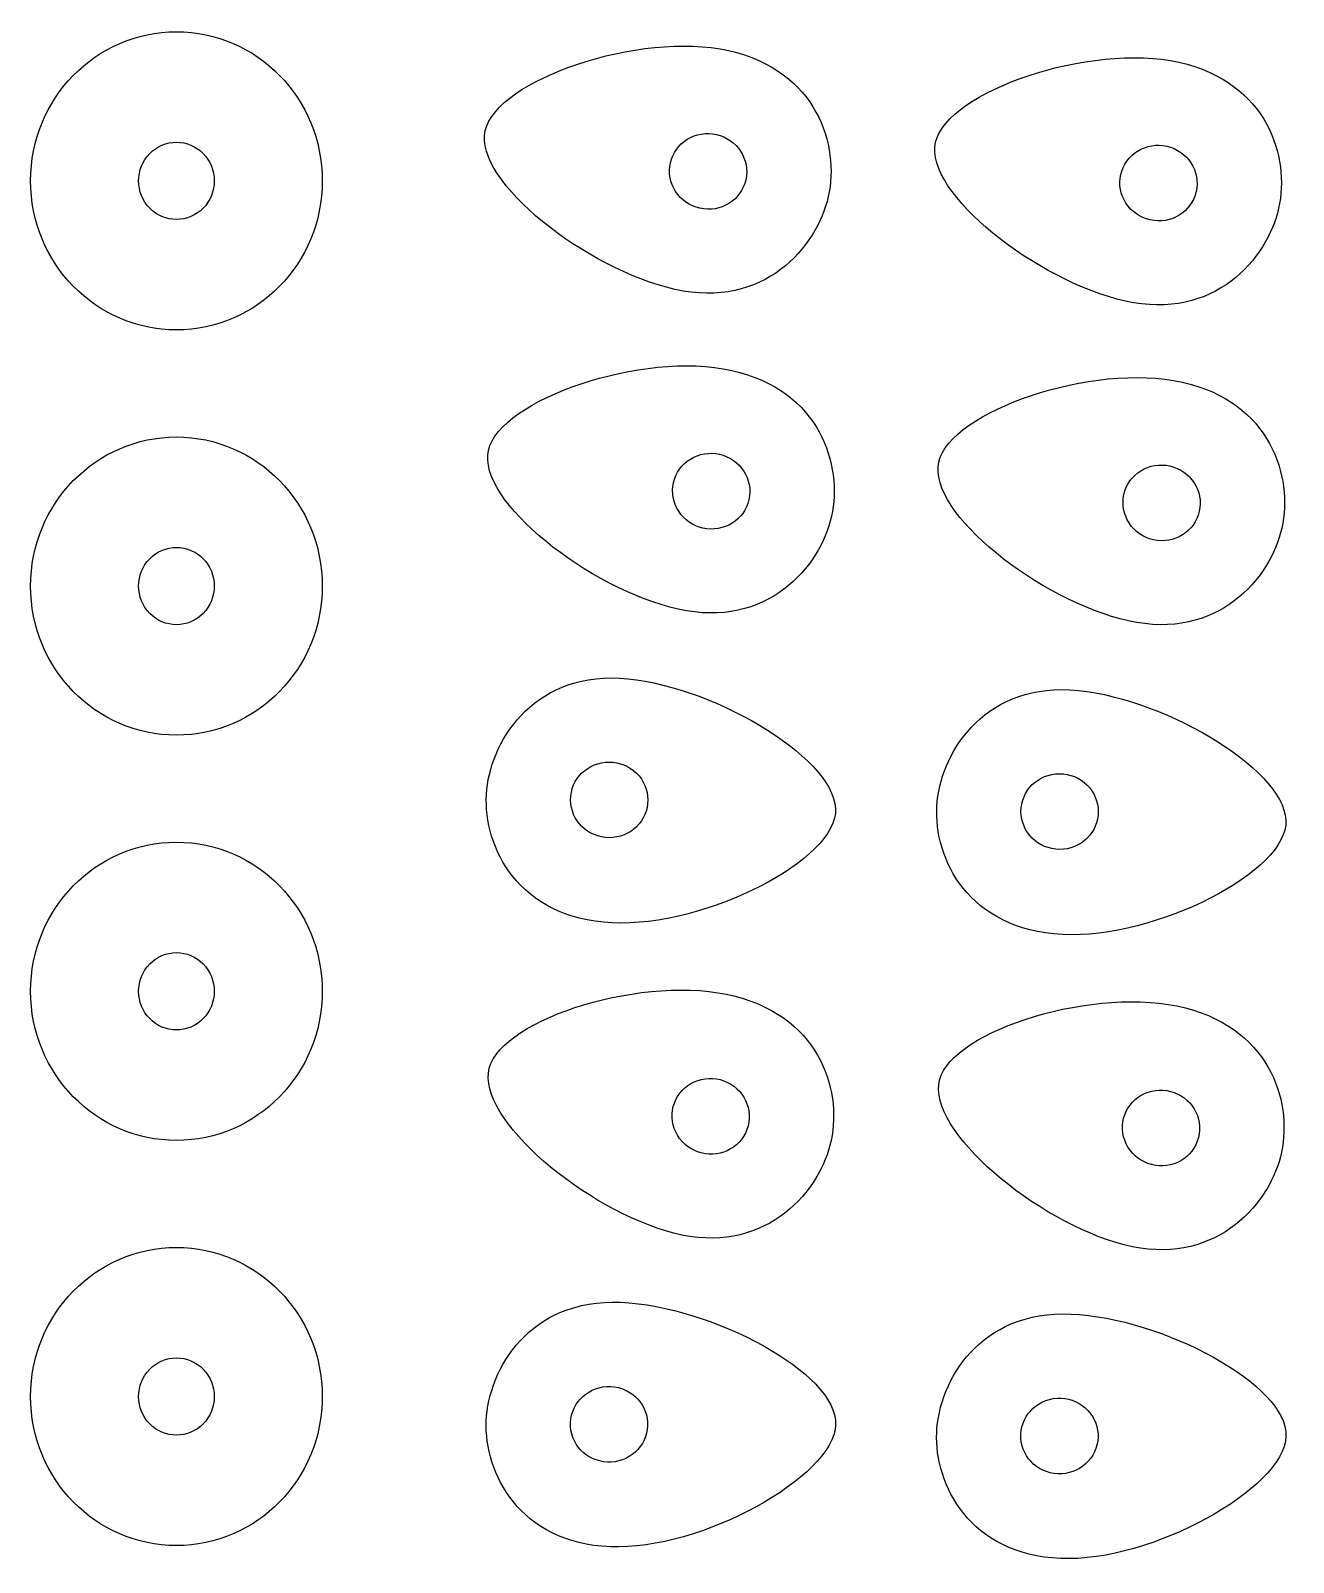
# Model space of a CAD drawing. Extents: x 0.4 to 20.3, y 0.1 to 10.5.
# Drawn here: x 0.36 to 4.74, y 0.37 to 5.68 of the extents above; entities that cross this region are included whole.
import ezdxf

# ---------------------------------------------------------------- set-up
doc = ezdxf.new("R2010")
doc.units = 0
doc.layers.add('Layer_1', color=7, linetype='CONTINUOUS')

msp = doc.modelspace()

# ---------------------------------------------------------------- linework, layer by layer
at = {"layer": 'Layer_1', "color": 7}
for p, q in [((2.783741, 5.610814), (2.783741, 5.610814)), ((4.34724, 5.570246), (4.34724, 5.570246)), ((2.74133, 5.319715), (2.74133, 5.319715)), ((4.304828, 5.279147), (4.304828, 5.279147)), ((0.998275, 5.158913), (0.998275, 5.158913)), ((1.373306, 5.158913), (1.373306, 5.158913)), ((2.794732, 4.501432), (2.794732, 4.501432)), ((4.35823, 4.460864), (4.35823, 4.460864)), ((2.75232, 4.210333), (2.75232, 4.210333)), ((4.315819, 4.169764), (4.315819, 4.169764)), ((0.998275, 3.753068), (0.998275, 3.753068)), ((1.373306, 3.753068), (1.373306, 3.753068)), ((2.356353, 2.880816), (2.356353, 2.880816)), ((3.919851, 2.840247), (3.919851, 2.840247)), ((2.349448, 2.586724), (2.349448, 2.586724)), ((3.912946, 2.546156), (3.912946, 2.546156)), ((0.998275, 2.347223), (0.998275, 2.347223)), ((1.373306, 2.347223), (1.373306, 2.347223)), ((2.806072, 2.330324), (2.806072, 2.330324)), ((4.36957, 2.289755), (4.36957, 2.289755)), ((2.754372, 2.04073), (2.754372, 2.04073)), ((4.31787, 2.000161), (4.31787, 2.000161)), ((0.998275, 0.941378), (0.998275, 0.941378)), ((1.373306, 0.941378), (1.373306, 0.941378)), ((2.363317, 0.713932), (2.363317, 0.713932)), ((3.926814, 0.673364), (3.926814, 0.673364)), ((2.373312, 0.419929), (2.373312, 0.419929)), ((3.93681, 0.379361), (3.93681, 0.379361))]:
    msp.add_line(p, q, dxfattribs=at)
for points in [[(0.360812, 5.158913), (0.360812, 5.444603), (0.587467, 5.676175), (0.867059, 5.676175)], [(0.867059, 5.676175), (1.146652, 5.676175), (1.373306, 5.444603), (1.373306, 5.158913)], [(1.939072, 5.333352), (1.978599, 5.509415), (2.475499, 5.680017), (2.783741, 5.610814)], [(3.50257, 5.292783), (3.542098, 5.468847), (4.038997, 5.639448), (4.34724, 5.570246)], [(2.783741, 5.610814), (3.091969, 5.541615), (3.16941, 5.280462), (3.129883, 5.104399)], [(4.34724, 5.570246), (4.655467, 5.501047), (4.732909, 5.239893), (4.693381, 5.06383)], [(2.597749, 4.782364), (2.289506, 4.851566), (1.899545, 5.157288), (1.939072, 5.333352)], [(2.640381, 5.30299), (2.67031, 5.321491), (2.706623, 5.327507), (2.74133, 5.319715)], [(2.74133, 5.319715), (2.813588, 5.303493), (2.859312, 5.233018), (2.843437, 5.162309)], [(0.774275, 5.253747), (0.798883, 5.278896), (0.832258, 5.293021), (0.867059, 5.293021)], [(0.867059, 5.293021), (0.90186, 5.293021), (0.935235, 5.278946), (0.959843, 5.253747)], [(2.581737, 5.221062), (2.58936, 5.255018), (2.610403, 5.284499), (2.640381, 5.30299)], [(4.161247, 4.741795), (3.853004, 4.810998), (3.463043, 5.11672), (3.50257, 5.292783)], [(4.145235, 5.180494), (4.152858, 5.214449), (4.173901, 5.243931), (4.203879, 5.262421)], [(4.203879, 5.262421), (4.233808, 5.280922), (4.270121, 5.286938), (4.304828, 5.279147)], [(4.304828, 5.279147), (4.377086, 5.262924), (4.42281, 5.192449), (4.406936, 5.12174)], [(0.735843, 5.158913), (0.735843, 5.194484), (0.749667, 5.228598), (0.774275, 5.253747)], [(0.959843, 5.253747), (0.98445, 5.228598), (0.998275, 5.194484), (0.998275, 5.158913)], [(2.599731, 5.121929), (2.580584, 5.151448), (2.574113, 5.187107), (2.581737, 5.221062)], [(0.867059, 4.641652), (0.587467, 4.641652), (0.360812, 4.87324), (0.360812, 5.158913)], [(0.774275, 5.064097), (0.749667, 5.089246), (0.735843, 5.123359), (0.735843, 5.158913)], [(1.373306, 5.158913), (1.373306, 4.87324), (1.146652, 4.641652), (0.867059, 4.641652)], [(0.998275, 5.158913), (0.998275, 5.123359), (0.98445, 5.089246), (0.959843, 5.064097)], [(2.843437, 5.162309), (2.827563, 5.0916), (2.756101, 5.047434), (2.683843, 5.063657)], [(4.163229, 5.08136), (4.144083, 5.110879), (4.137612, 5.146538), (4.145235, 5.180494)], [(3.129883, 5.104399), (3.090356, 4.928335), (2.905976, 4.713165), (2.597749, 4.782364)], [(2.683843, 5.063657), (2.649136, 5.071449), (2.61888, 5.09241), (2.599731, 5.121929)], [(4.406936, 5.12174), (4.391061, 5.051032), (4.3196, 5.006866), (4.247341, 5.023088)], [(0.867059, 5.024806), (0.832258, 5.024806), (0.798883, 5.03888), (0.774275, 5.064097)], [(0.959843, 5.064097), (0.935235, 5.038947), (0.90186, 5.024806), (0.867059, 5.024806)], [(4.693381, 5.06383), (4.653854, 4.887766), (4.469474, 4.672596), (4.161247, 4.741795)], [(4.247341, 5.023088), (4.212635, 5.03088), (4.182378, 5.051842), (4.163229, 5.08136)], [(1.950063, 4.223969), (1.98959, 4.400033), (2.486489, 4.570635), (2.794732, 4.501432)], [(3.513561, 4.183401), (3.553088, 4.359464), (4.049987, 4.530066), (4.35823, 4.460864)], [(2.794732, 4.501432), (3.102959, 4.432233), (3.180401, 4.17108), (3.140874, 3.995016)], [(4.35823, 4.460864), (4.666457, 4.391665), (4.743899, 4.130511), (4.704372, 3.954448)], [(0.360812, 3.753068), (0.360812, 4.038758), (0.587467, 4.270329), (0.867059, 4.270329)], [(0.867059, 4.270329), (1.146652, 4.270329), (1.373306, 4.038758), (1.373306, 3.753068)], [(2.608739, 3.672982), (2.300497, 3.742184), (1.910535, 4.047906), (1.950063, 4.223969)], [(2.651371, 4.193608), (2.6813, 4.212109), (2.717614, 4.218125), (2.75232, 4.210333)], [(2.75232, 4.210333), (2.824579, 4.19411), (2.870302, 4.123635), (2.854428, 4.052927)], [(2.592727, 4.11168), (2.60035, 4.145636), (2.621394, 4.175117), (2.651371, 4.193608)], [(4.172238, 3.632413), (3.863995, 3.701616), (3.474033, 4.007338), (3.513561, 4.183401)], [(4.156225, 4.071112), (4.163849, 4.105067), (4.184892, 4.134549), (4.214869, 4.153039)], [(4.214869, 4.153039), (4.244799, 4.17154), (4.281112, 4.177556), (4.315819, 4.169764)], [(4.315819, 4.169764), (4.388077, 4.153542), (4.433801, 4.083067), (4.417926, 4.012358)], [(2.610722, 4.012547), (2.591575, 4.042066), (2.585104, 4.077725), (2.592727, 4.11168)], [(2.854428, 4.052927), (2.838553, 3.982218), (2.767092, 3.938052), (2.694834, 3.954275)], [(4.17422, 3.971978), (4.155073, 4.001497), (4.148602, 4.037156), (4.156225, 4.071112)], [(3.140874, 3.995016), (3.101346, 3.818953), (2.916967, 3.603783), (2.608739, 3.672982)], [(2.694834, 3.954275), (2.660127, 3.962067), (2.62987, 3.983028), (2.610722, 4.012547)], [(4.417926, 4.012358), (4.402052, 3.94165), (4.33059, 3.897484), (4.258332, 3.913706)], [(4.704372, 3.954448), (4.664844, 3.778384), (4.480465, 3.563214), (4.172238, 3.632413)], [(4.258332, 3.913706), (4.223625, 3.921498), (4.193368, 3.94246), (4.17422, 3.971978)], [(0.774275, 3.847902), (0.798883, 3.873051), (0.832258, 3.887175), (0.867059, 3.887175)], [(0.867059, 3.887175), (0.90186, 3.887175), (0.935235, 3.873101), (0.959843, 3.847902)], [(0.735843, 3.753068), (0.735843, 3.788639), (0.749667, 3.822752), (0.774275, 3.847902)], [(0.959843, 3.847902), (0.98445, 3.822752), (0.998275, 3.788639), (0.998275, 3.753068)], [(0.867059, 3.235807), (0.587467, 3.235807), (0.360812, 3.467395), (0.360812, 3.753068)], [(0.774275, 3.658251), (0.749667, 3.683401), (0.735843, 3.717514), (0.735843, 3.753068)], [(1.373306, 3.753068), (1.373306, 3.467395), (1.146652, 3.235807), (0.867059, 3.235807)], [(0.998275, 3.753068), (0.998275, 3.717514), (0.98445, 3.683401), (0.959843, 3.658251)], [(0.867059, 3.618961), (0.832258, 3.618961), (0.798883, 3.633035), (0.774275, 3.658251)], [(0.959843, 3.658251), (0.935235, 3.633102), (0.90186, 3.618961), (0.867059, 3.618961)], [(1.944619, 3.047575), (1.96257, 3.227125), (2.11958, 3.463009), (2.433913, 3.431584)], [(2.433913, 3.431584), (2.748262, 3.400157), (3.172343, 3.143824), (3.154392, 2.964274)], [(3.508117, 3.007006), (3.526068, 3.186557), (3.683078, 3.422441), (3.997411, 3.391016)], [(3.997411, 3.391016), (4.31176, 3.359589), (4.735841, 3.103256), (4.71789, 2.923705)], [(2.235965, 3.024722), (2.243174, 3.096831), (2.30877, 3.149313), (2.38246, 3.141946)], [(2.38246, 3.141946), (2.417855, 3.138407), (2.450423, 3.121258), (2.473, 3.09427)], [(2.473, 3.09427), (2.495577, 3.067283), (2.506312, 3.032668), (2.50285, 2.99804)], [(3.799463, 2.984153), (3.806672, 3.056262), (3.872268, 3.108745), (3.945958, 3.101378)], [(3.945958, 3.101378), (3.981353, 3.097839), (4.013921, 3.08069), (4.036498, 3.053702)], [(2.349448, 2.586724), (2.035115, 2.618149), (1.926669, 2.868024), (1.944619, 3.047575)], [(4.036498, 3.053702), (4.059075, 3.026715), (4.069809, 2.9921), (4.066347, 2.957472)], [(2.356353, 2.880816), (2.282664, 2.888183), (2.228756, 2.952612), (2.235965, 3.024722)], [(2.50285, 2.99804), (2.499388, 2.963412), (2.482063, 2.931602), (2.45454, 2.909623)], [(3.912946, 2.546156), (3.598613, 2.577581), (3.490166, 2.827456), (3.508117, 3.007006)], [(3.919851, 2.840247), (3.846161, 2.847614), (3.792254, 2.912044), (3.799463, 2.984153)], [(3.154392, 2.964274), (3.136442, 2.784723), (2.663797, 2.555297), (2.349448, 2.586724)], [(4.71789, 2.923705), (4.699939, 2.744155), (4.227295, 2.514729), (3.912946, 2.546156)], [(4.066347, 2.957472), (4.062885, 2.922844), (4.045561, 2.891034), (4.018038, 2.869055)], [(2.45454, 2.909623), (2.427067, 2.887639), (2.391749, 2.877277), (2.356353, 2.880816)], [(0.360812, 2.347223), (0.360812, 2.632913), (0.587467, 2.864485), (0.867059, 2.864485)], [(0.867059, 2.864485), (1.146652, 2.864485), (1.373306, 2.632913), (1.373306, 2.347223)], [(4.018038, 2.869055), (3.990565, 2.847071), (3.955247, 2.836709), (3.919851, 2.840247)], [(0.774275, 2.442057), (0.798883, 2.467206), (0.832258, 2.481331), (0.867059, 2.481331)], [(0.867059, 2.481331), (0.90186, 2.481331), (0.935235, 2.467256), (0.959843, 2.442057)], [(0.735843, 2.347223), (0.735843, 2.382794), (0.749667, 2.416908), (0.774275, 2.442057)], [(0.959843, 2.442057), (0.98445, 2.416908), (0.998275, 2.382794), (0.998275, 2.347223)], [(1.95296, 2.080019), (1.998098, 2.254728), (2.500199, 2.40935), (2.806072, 2.330324)], [(0.867059, 1.829962), (0.587467, 1.829962), (0.360812, 2.06155), (0.360812, 2.347223)], [(0.774275, 2.252407), (0.749667, 2.277556), (0.735843, 2.311669), (0.735843, 2.347223)], [(1.373306, 2.347223), (1.373306, 2.06155), (1.146652, 1.829962), (0.867059, 1.829962)], [(0.998275, 2.347223), (0.998275, 2.311669), (0.98445, 2.277556), (0.959843, 2.252407)], [(3.516458, 2.03945), (3.561596, 2.214159), (4.063697, 2.368781), (4.36957, 2.289755)], [(2.806072, 2.330324), (3.111927, 2.251302), (3.180976, 1.987805), (3.135838, 1.813096)], [(4.36957, 2.289755), (4.675425, 2.210734), (4.744475, 1.947237), (4.699336, 1.772528)], [(0.867059, 2.213116), (0.832258, 2.213116), (0.798883, 2.22719), (0.774275, 2.252407)], [(0.959843, 2.252407), (0.935235, 2.227257), (0.90186, 2.213116), (0.867059, 2.213116)], [(2.593677, 1.508246), (2.287805, 1.587272), (1.907821, 1.90531), (1.95296, 2.080019)], [(2.591704, 1.947232), (2.600409, 1.980926), (2.622384, 2.00972), (2.652939, 2.027242)], [(2.652939, 2.027242), (2.683443, 2.044776), (2.719931, 2.049628), (2.754372, 2.04073)], [(2.754372, 2.04073), (2.826074, 2.022204), (2.869519, 1.950303), (2.851391, 1.880139)], [(4.157176, 1.467677), (3.851303, 1.546703), (3.471319, 1.864741), (3.516458, 2.03945)], [(4.155202, 1.906664), (4.163907, 1.940358), (4.185882, 1.969152), (4.216437, 1.986673)], [(4.216437, 1.986673), (4.246942, 2.004208), (4.283429, 2.00906), (4.31787, 2.000161)], [(4.31787, 2.000161), (4.389572, 1.981636), (4.433017, 1.909735), (4.414889, 1.83957)], [(2.60652, 1.847574), (2.588325, 1.87769), (2.582998, 1.913538), (2.591704, 1.947232)], [(2.851391, 1.880139), (2.833263, 1.809974), (2.760427, 1.768116), (2.688724, 1.786641)], [(4.170018, 1.807005), (4.151824, 1.837122), (4.146496, 1.872969), (4.155202, 1.906664)], [(3.135838, 1.813096), (3.0907, 1.638387), (2.899532, 1.429224), (2.593677, 1.508246)], [(2.688724, 1.786641), (2.654284, 1.795539), (2.624713, 1.817458), (2.60652, 1.847574)], [(4.252223, 1.746073), (4.217782, 1.754971), (4.188211, 1.776889), (4.170018, 1.807005)], [(4.414889, 1.83957), (4.396761, 1.769406), (4.323925, 1.727547), (4.252223, 1.746073)], [(4.699336, 1.772528), (4.654198, 1.597818), (4.463031, 1.388656), (4.157176, 1.467677)], [(0.360812, 0.941378), (0.360812, 1.227068), (0.587467, 1.45864), (0.867059, 1.45864)], [(0.867059, 1.45864), (1.146652, 1.45864), (1.373306, 1.227068), (1.373306, 0.941378)], [(1.942685, 0.856771), (1.950295, 1.037056), (2.0935, 1.281568), (2.409119, 1.268246)], [(2.409119, 1.268246), (2.724753, 1.254923), (3.162838, 1.023368), (3.155228, 0.843083)], [(3.506183, 0.816202), (3.513793, 0.996488), (3.656998, 1.241), (3.972616, 1.227678)], [(3.972616, 1.227678), (4.288251, 1.214355), (4.726336, 0.9828), (4.718726, 0.802514)], [(0.774275, 1.036212), (0.798883, 1.061361), (0.832258, 1.075485), (0.867059, 1.075485)], [(0.867059, 1.075485), (0.90186, 1.075485), (0.935235, 1.061411), (0.959843, 1.036212)], [(0.735843, 0.941378), (0.735843, 0.976949), (0.749667, 1.011062), (0.774275, 1.036212)], [(0.959843, 1.036212), (0.98445, 1.011062), (0.998275, 0.976949), (0.998275, 0.941378)], [(2.234863, 0.850687), (2.237919, 0.923091), (2.300393, 0.979253), (2.374384, 0.976131)], [(2.374384, 0.976131), (2.409923, 0.974631), (2.443423, 0.95938), (2.467512, 0.933733)], [(0.867059, 0.424117), (0.587467, 0.424117), (0.360812, 0.655705), (0.360812, 0.941378)], [(0.774275, 0.846562), (0.749667, 0.871711), (0.735843, 0.905824), (0.735843, 0.941378)], [(1.373306, 0.941378), (1.373306, 0.655705), (1.146652, 0.424117), (0.867059, 0.424117)], [(0.998275, 0.941378), (0.998275, 0.905824), (0.98445, 0.871711), (0.959843, 0.846562)], [(2.467512, 0.933733), (2.491602, 0.908087), (2.504305, 0.874146), (2.502838, 0.839376)], [(3.79836, 0.810119), (3.801417, 0.882523), (3.86389, 0.938685), (3.937882, 0.935563)], [(3.937882, 0.935563), (3.97342, 0.934063), (4.006921, 0.918812), (4.03101, 0.893165)], [(2.373312, 0.419929), (2.057693, 0.433251), (1.935076, 0.676485), (1.942685, 0.856771)], [(2.363317, 0.713932), (2.289325, 0.717056), (2.231807, 0.778283), (2.234863, 0.850687)], [(4.03101, 0.893165), (4.055099, 0.867519), (4.067803, 0.833578), (4.066335, 0.798808)], [(0.867059, 0.807271), (0.832258, 0.807271), (0.798883, 0.821345), (0.774275, 0.846562)], [(0.959843, 0.846562), (0.935235, 0.821412), (0.90186, 0.807271), (0.867059, 0.807271)], [(3.155228, 0.843083), (3.147619, 0.662797), (2.688947, 0.406606), (2.373312, 0.419929)], [(2.502838, 0.839376), (2.50137, 0.804606), (2.485901, 0.771854), (2.459687, 0.748331)], [(3.93681, 0.379361), (3.621191, 0.392683), (3.498573, 0.635917), (3.506183, 0.816202)], [(3.926814, 0.673364), (3.852823, 0.676487), (3.795304, 0.737715), (3.79836, 0.810119)], [(4.718726, 0.802514), (4.711116, 0.622229), (4.252444, 0.366039), (3.93681, 0.379361)], [(4.066335, 0.798808), (4.064868, 0.764038), (4.049399, 0.731286), (4.023184, 0.707763)], [(2.459687, 0.748331), (2.433522, 0.724806), (2.398855, 0.712432), (2.363317, 0.713932)], [(4.023184, 0.707763), (3.997019, 0.684238), (3.962353, 0.671864), (3.926814, 0.673364)]]:
    msp.add_open_spline(points, degree=3, dxfattribs=at)

doc.saveas('drawing.dxf')
